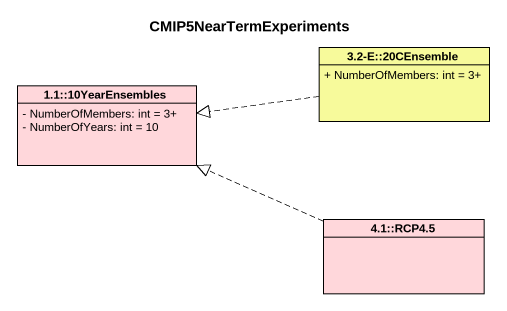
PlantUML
@startuml
title CMIP5NearTermExperiments
hide circle
hide empty members
skinparam classAttributeIconSize 0
class "3.2-E::20CEnsemble" as c3_2_E_20CEnsemble #F7FA9B {
  + NumberOfMembers: int = 3+
}
class "1.1::10YearEnsembles" as c1_1_10YearEnsembles #FFD7DB {
  - NumberOfMembers: int = 3+
  - NumberOfYears: int = 10
}
class "4.1::RCP4.5" as c4_1_RCP4_5 #FFD7DB
c3_2_E_20CEnsemble .left.|> c1_1_10YearEnsembles
c4_1_RCP4_5 .left.|> c1_1_10YearEnsembles
@enduml
